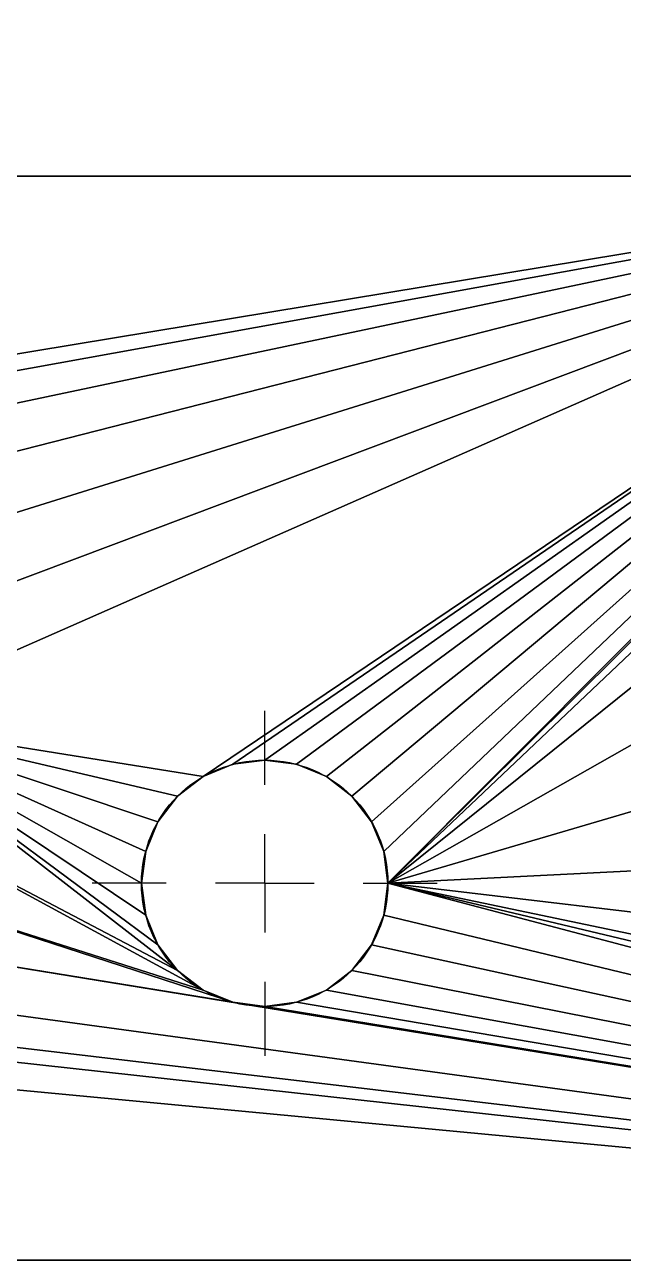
# Model space of a CAD drawing. Header units: inches. Extents: x 403 to 754, y 850 to 935.
# Drawn here: x 565.8 to 596.6, y 863.9 to 927.6 of the extents above; entities that cross this region are included whole.
import ezdxf

# ---------------------------------------------------------------- set-up
doc = ezdxf.new("R2010")
doc.units = ezdxf.units.IN
doc.header["$MEASUREMENT"] = 0
doc.layers.get('0').update_dxf_attribs({"true_color": 0xff5454})
doc.layers.add('INSPECTION_DIMENSIONS', color=7, linetype='Continuous', true_color=0xffffff)

# ---------------------------------------------------------------- blocks, each defined once
blk = doc.blocks.new('SW_CENTERMARKSYMBOL_6')
at = {"layer": 'INSPECTION_DIMENSIONS'}
for p, q in [((0, 5.08), (0, 8.89)), ((0, 0), (0, 2.54)), ((-5.08, 0), (-8.89, 0)), ((0, 0), (-2.54, 0)), ((0, 0), (0, -2.54)), ((0, 0), (2.54, 0)), ((5.08, 0), (8.89, 0)), ((0, -5.08), (0, -8.89))]:
    blk.add_line(p, q, dxfattribs=at)
blk = doc.blocks.new('Group_1')
at = {"color": 7, "true_color": 0xffffff}
for p, q in [((216.461, 67.691, 10), (131.138, 67.691, 10)), ((216.461, 67.691), (131.138, 67.691)), ((93.976, 11.811, 10), (253.75, 11.811, 10)), ((93.976, 11.811), (253.75, 11.811))]:
    blk.add_line(p, q, dxfattribs=at)
for p, q in [((173.799, 37.592, 10), (173.799, 37.592)), ((172.156, 37.376, 10), (172.156, 37.376)), ((175.443, 37.376, 10), (175.443, 37.376)), ((170.624, 36.741, 10), (170.624, 36.741)), ((176.974, 36.741, 10), (176.974, 36.741)), ((169.309, 35.732, 10), (169.309, 35.732)), ((178.29, 35.732, 10), (178.29, 35.732)), ((168.3, 34.417, 10), (168.3, 34.417)), ((179.299, 34.417, 10), (179.299, 34.417)), ((167.666, 32.886, 10), (167.666, 32.886)), ((179.933, 32.886, 10), (179.933, 32.886)), ((167.449, 31.242, 10), (167.449, 31.242)), ((180.149, 31.242, 10), (180.149, 31.242)), ((167.666, 29.598, 10), (167.666, 29.598)), ((179.933, 29.598, 10), (179.933, 29.598)), ((168.3, 28.067, 10), (168.3, 28.067)), ((179.299, 28.067, 10), (179.299, 28.067)), ((169.309, 26.752, 10), (169.309, 26.752)), ((178.29, 26.752, 10), (178.29, 26.752)), ((170.624, 25.743, 10), (170.624, 25.743)), ((176.974, 25.743, 10), (176.974, 25.743)), ((172.156, 25.108, 10), (172.156, 25.108)), ((173.799, 24.892, 10), (173.799, 24.892)), ((175.443, 25.108, 10), (175.443, 25.108))]:
    blk.add_line(p, q)
for centre in [(173.799, 31.242, 10), (173.799, 31.242)]:
    blk.add_circle(centre, 6.35)
at = {"layer": 'INSPECTION_DIMENSIONS'}
blk.add_blockref('SW_CENTERMARKSYMBOL_6', (173.799, 31.242), dxfattribs=at)
mesh = blk.add_polyface()
corners = [(118.872, 54.673, 10), (119.417, 75.501, 10), (119.951, 74.379, 10), (120.593, 73.313, 10), (121.336, 72.316, 10), (122.173, 71.396, 10), (137.668, 54.673, 10), (123.096, 70.562, 10), (124.096, 69.822, 10), (125.163, 69.184, 10), (126.288, 68.654, 10), (127.459, 68.236, 10), (128.666, 67.934, 10), (129.896, 67.752, 10), (131.138, 67.691, 10), (216.461, 67.691, 10), (141.563, 54.161, 10), (145.193, 52.657, 10), (148.31, 50.266, 10), (150.701, 47.149, 10), (152.205, 43.519, 10), (152.717, 39.624, 10), (170.624, 36.741, 10), (169.309, 35.732, 10), (168.3, 34.417, 10), (167.666, 32.886, 10), (167.449, 31.242, 10), (172.156, 37.376, 10), (173.799, 37.592, 10), (175.443, 37.376, 10), (176.974, 36.741, 10), (93.976, 11.811, 10), (118.872, 24.575, 10), (253.75, 11.811, 10), (137.668, 24.575, 10), (141.563, 25.087, 10), (145.193, 26.591, 10), (148.31, 28.982, 10), (172.156, 25.108, 10), (150.701, 32.099, 10), (170.624, 25.743, 10), (152.205, 35.729, 10), (169.309, 26.752, 10), (168.3, 28.067, 10), (167.666, 29.598, 10)]
mesh.append_faces([[corners[k] for k in face] for face in [(0, 5, 6), (6, 15, 16), (16, 15, 17), (17, 15, 18), (18, 15, 19), (19, 15, 20), (20, 15, 21), (22, 15, 27), (27, 15, 28), (28, 15, 29), (29, 15, 30), (31, 32, 33), (38, 39, 40), (40, 41, 42), (42, 21, 43), (43, 21, 44), (44, 21, 26)]], dxfattribs={"vtx0": -1, "vtx1": -1})
mesh.append_faces([[corners[k] for k in face] for face in [(21, 15, 22)]], dxfattribs={"vtx0": -1, "vtx1": -1, "vtx2": -1})
mesh.append_faces([[corners[k] for k in face] for face in [(0, 1, 2), (0, 2, 3), (0, 3, 4), (0, 4, 5), (6, 5, 7), (6, 7, 8), (6, 8, 9), (6, 9, 10), (6, 10, 11), (6, 11, 12), (6, 12, 13), (6, 13, 14), (6, 14, 15), (21, 22, 23), (21, 23, 24), (21, 24, 25), (21, 25, 26), (33, 32, 34), (33, 34, 35), (33, 35, 36), (33, 36, 37), (38, 37, 39), (40, 39, 41), (42, 41, 21)]], dxfattribs={"vtx0": -1, "vtx2": -1})
mesh = blk.add_polyface()
corners = [(118.872, 54.673), (119.417, 75.501), (119.951, 74.379), (120.593, 73.313), (121.336, 72.316), (122.173, 71.396), (137.668, 54.673), (123.096, 70.562), (124.096, 69.822), (125.163, 69.184), (126.288, 68.654), (127.459, 68.236), (128.666, 67.934), (129.896, 67.752), (131.138, 67.691), (216.461, 67.691), (141.563, 54.161), (145.193, 52.657), (148.31, 50.266), (150.701, 47.149), (152.205, 43.519), (152.717, 39.624), (170.624, 36.741), (169.309, 35.732), (168.3, 34.417), (167.666, 32.886), (167.449, 31.242), (172.156, 37.376), (173.799, 37.592), (175.443, 37.376), (176.974, 36.741), (93.976, 11.811), (118.872, 24.575), (253.75, 11.811), (137.668, 24.575), (141.563, 25.087), (145.193, 26.591), (148.31, 28.982), (172.156, 25.108), (150.701, 32.099), (170.624, 25.743), (152.205, 35.729), (169.309, 26.752), (168.3, 28.067), (167.666, 29.598)]
mesh.append_faces([[corners[k] for k in face] for face in [(0, 5, 6), (6, 15, 16), (16, 15, 17), (17, 15, 18), (18, 15, 19), (19, 15, 20), (20, 15, 21), (22, 15, 27), (27, 15, 28), (28, 15, 29), (29, 15, 30), (31, 32, 33), (38, 39, 40), (40, 41, 42), (42, 21, 43), (43, 21, 44), (44, 21, 26)]], dxfattribs={"vtx0": -1, "vtx1": -1})
mesh.append_faces([[corners[k] for k in face] for face in [(21, 15, 22)]], dxfattribs={"vtx0": -1, "vtx1": -1, "vtx2": -1})
mesh.append_faces([[corners[k] for k in face] for face in [(0, 1, 2), (0, 2, 3), (0, 3, 4), (0, 4, 5), (6, 5, 7), (6, 7, 8), (6, 8, 9), (6, 9, 10), (6, 10, 11), (6, 11, 12), (6, 12, 13), (6, 13, 14), (6, 14, 15), (21, 22, 23), (21, 23, 24), (21, 24, 25), (21, 25, 26), (33, 32, 34), (33, 34, 35), (33, 35, 36), (33, 36, 37), (38, 37, 39), (40, 39, 41), (42, 41, 21)]], dxfattribs={"vtx0": -1, "vtx2": -1})
mesh = blk.add_polyface()
corners = [(176.974, 36.741, 10), (216.461, 67.691, 10), (178.29, 35.732, 10), (179.299, 34.417, 10), (179.933, 32.886, 10), (180.149, 31.242, 10), (199.289, 50.266, 10), (196.898, 47.149, 10), (195.394, 43.519, 10), (194.881, 39.624, 10), (202.406, 52.657, 10), (206.036, 54.161, 10), (209.931, 54.673, 10), (228.727, 54.673, 10), (232.622, 54.161, 10), (233.769, 68.968, 10), (236.252, 52.657, 10), (236.728, 65.113, 10), (239.369, 50.266, 10), (239.903, 64.262, 10), (241.76, 47.149, 10), (241.546, 64.478, 10), (243.078, 65.113, 10), (243.264, 43.519, 10), (244.393, 66.122, 10), (243.776, 39.624, 10), (253.75, 11.811, 10), (148.31, 28.982, 10), (172.156, 25.108, 10), (173.799, 24.892, 10), (175.443, 25.108, 10), (176.974, 25.743, 10), (178.29, 26.752, 10), (179.299, 28.067, 10), (179.933, 29.598, 10), (206.036, 25.087, 10), (202.406, 26.591, 10), (199.289, 28.982, 10), (196.898, 32.099, 10), (195.394, 35.729, 10), (209.931, 24.575, 10), (228.727, 24.575, 10), (232.622, 25.087, 10), (236.252, 26.591, 10), (239.369, 28.982, 10), (241.76, 32.099, 10), (243.264, 35.729, 10)]
mesh.append_faces([[corners[k] for k in face] for face in [(0, 1, 2), (2, 1, 3), (3, 1, 4), (4, 1, 5), (6, 1, 10), (10, 1, 11), (11, 1, 12), (12, 1, 13), (14, 15, 16), (16, 17, 18), (18, 19, 20), (20, 22, 23), (23, 24, 25), (35, 5, 36), (36, 5, 37), (37, 5, 38), (38, 5, 39), (39, 5, 9)]], dxfattribs={"vtx0": -1, "vtx1": -1})
mesh.append_faces([[corners[k] for k in face] for face in [(5, 1, 6), (26, 27, 28), (26, 5, 35)]], dxfattribs={"vtx0": -1, "vtx1": -1, "vtx2": -1})
mesh.append_faces([[corners[k] for k in face] for face in [(5, 6, 7), (5, 7, 8), (5, 8, 9), (20, 19, 21), (20, 21, 22), (23, 22, 24), (26, 28, 29), (26, 29, 30), (26, 30, 31), (26, 31, 32), (26, 32, 33), (26, 33, 34), (26, 34, 5), (26, 35, 40), (26, 40, 41), (26, 41, 42), (26, 42, 43), (26, 43, 44), (26, 44, 45), (26, 45, 46), (26, 46, 25)]], dxfattribs={"vtx0": -1, "vtx2": -1})
mesh = blk.add_polyface()
corners = [(176.974, 36.741), (216.461, 67.691), (178.29, 35.732), (179.299, 34.417), (179.933, 32.886), (180.149, 31.242), (199.289, 50.266), (196.898, 47.149), (195.394, 43.519), (194.881, 39.624), (202.406, 52.657), (206.036, 54.161), (209.931, 54.673), (228.727, 54.673), (232.622, 54.161), (233.769, 68.968), (236.252, 52.657), (236.728, 65.113), (239.369, 50.266), (239.903, 64.262), (241.76, 47.149), (241.546, 64.478), (243.078, 65.113), (243.264, 43.519), (244.393, 66.122), (243.776, 39.624), (253.75, 11.811), (148.31, 28.982), (172.156, 25.108), (173.799, 24.892), (175.443, 25.108), (176.974, 25.743), (178.29, 26.752), (179.299, 28.067), (179.933, 29.598), (206.036, 25.087), (202.406, 26.591), (199.289, 28.982), (196.898, 32.099), (195.394, 35.729), (209.931, 24.575), (228.727, 24.575), (232.622, 25.087), (236.252, 26.591), (239.369, 28.982), (241.76, 32.099), (243.264, 35.729)]
mesh.append_faces([[corners[k] for k in face] for face in [(0, 1, 2), (2, 1, 3), (3, 1, 4), (4, 1, 5), (6, 1, 10), (10, 1, 11), (11, 1, 12), (12, 1, 13), (14, 15, 16), (16, 17, 18), (18, 19, 20), (20, 22, 23), (23, 24, 25), (35, 5, 36), (36, 5, 37), (37, 5, 38), (38, 5, 39), (39, 5, 9)]], dxfattribs={"vtx0": -1, "vtx1": -1})
mesh.append_faces([[corners[k] for k in face] for face in [(5, 1, 6), (26, 27, 28), (26, 5, 35)]], dxfattribs={"vtx0": -1, "vtx1": -1, "vtx2": -1})
mesh.append_faces([[corners[k] for k in face] for face in [(5, 6, 7), (5, 7, 8), (5, 8, 9), (20, 19, 21), (20, 21, 22), (23, 22, 24), (26, 28, 29), (26, 29, 30), (26, 30, 31), (26, 31, 32), (26, 32, 33), (26, 33, 34), (26, 34, 5), (26, 35, 40), (26, 40, 41), (26, 41, 42), (26, 42, 43), (26, 43, 44), (26, 44, 45), (26, 45, 46), (26, 46, 25)]], dxfattribs={"vtx0": -1, "vtx2": -1})
mesh = blk.add_polyface()
corners = [(131.138, 67.691, 10), (216.461, 67.691), (131.138, 67.691), (216.461, 67.691, 10)]
mesh.append_faces([[corners[k] for k in face] for face in [(0, 1, 2), (1, 0, 3)]], dxfattribs={"vtx0": -1})
mesh = blk.add_polyface()
corners = [(173.799, 37.592, 10), (172.156, 37.376), (173.799, 37.592), (172.156, 37.376, 10)]
mesh.append_faces([[corners[k] for k in face] for face in [(0, 1, 2), (1, 0, 3)]], dxfattribs={"vtx0": -1})
mesh = blk.add_polyface()
corners = [(175.443, 37.376, 10), (173.799, 37.592), (175.443, 37.376), (173.799, 37.592, 10)]
mesh.append_faces([[corners[k] for k in face] for face in [(0, 1, 2), (1, 0, 3)]], dxfattribs={"vtx0": -1})
mesh = blk.add_polyface()
corners = [(172.156, 37.376, 10), (170.624, 36.741), (172.156, 37.376), (170.624, 36.741, 10)]
mesh.append_faces([[corners[k] for k in face] for face in [(0, 1, 2), (1, 0, 3)]], dxfattribs={"vtx0": -1})
mesh = blk.add_polyface()
corners = [(176.974, 36.741, 10), (175.443, 37.376), (176.974, 36.741), (175.443, 37.376, 10)]
mesh.append_faces([[corners[k] for k in face] for face in [(0, 1, 2), (1, 0, 3)]], dxfattribs={"vtx0": -1})
mesh = blk.add_polyface()
corners = [(170.624, 36.741, 10), (169.309, 35.732), (170.624, 36.741), (169.309, 35.732, 10)]
mesh.append_faces([[corners[k] for k in face] for face in [(0, 1, 2), (1, 0, 3)]], dxfattribs={"vtx0": -1})
mesh = blk.add_polyface()
corners = [(178.29, 35.732, 10), (176.974, 36.741), (178.29, 35.732), (176.974, 36.741, 10)]
mesh.append_faces([[corners[k] for k in face] for face in [(0, 1, 2), (1, 0, 3)]], dxfattribs={"vtx0": -1})
mesh = blk.add_polyface()
corners = [(169.309, 35.732), (168.3, 34.417, 10), (168.3, 34.417), (169.309, 35.732, 10)]
mesh.append_faces([[corners[k] for k in face] for face in [(0, 1, 2), (1, 0, 3)]], dxfattribs={"vtx0": -1})
mesh = blk.add_polyface()
corners = [(178.29, 35.732, 10), (179.299, 34.417), (179.299, 34.417, 10), (178.29, 35.732)]
mesh.append_faces([[corners[k] for k in face] for face in [(0, 1, 2), (1, 0, 3)]], dxfattribs={"vtx0": -1})
mesh = blk.add_polyface()
corners = [(168.3, 34.417), (167.666, 32.886, 10), (167.666, 32.886), (168.3, 34.417, 10)]
mesh.append_faces([[corners[k] for k in face] for face in [(0, 1, 2), (1, 0, 3)]], dxfattribs={"vtx0": -1})
mesh = blk.add_polyface()
corners = [(179.299, 34.417, 10), (179.933, 32.886), (179.933, 32.886, 10), (179.299, 34.417)]
mesh.append_faces([[corners[k] for k in face] for face in [(0, 1, 2), (1, 0, 3)]], dxfattribs={"vtx0": -1})
mesh = blk.add_polyface()
corners = [(167.666, 32.886), (167.449, 31.242, 10), (167.449, 31.242), (167.666, 32.886, 10)]
mesh.append_faces([[corners[k] for k in face] for face in [(0, 1, 2), (1, 0, 3)]], dxfattribs={"vtx0": -1})
mesh = blk.add_polyface()
corners = [(179.933, 32.886, 10), (180.149, 31.242), (180.149, 31.242, 10), (179.933, 32.886)]
mesh.append_faces([[corners[k] for k in face] for face in [(0, 1, 2), (1, 0, 3)]], dxfattribs={"vtx0": -1})
mesh = blk.add_polyface()
corners = [(167.449, 31.242), (167.666, 29.598, 10), (167.666, 29.598), (167.449, 31.242, 10)]
mesh.append_faces([[corners[k] for k in face] for face in [(0, 1, 2), (1, 0, 3)]], dxfattribs={"vtx0": -1})
mesh = blk.add_polyface()
corners = [(180.149, 31.242, 10), (179.933, 29.598), (179.933, 29.598, 10), (180.149, 31.242)]
mesh.append_faces([[corners[k] for k in face] for face in [(0, 1, 2), (1, 0, 3)]], dxfattribs={"vtx0": -1})
mesh = blk.add_polyface()
corners = [(167.666, 29.598), (168.3, 28.067, 10), (168.3, 28.067), (167.666, 29.598, 10)]
mesh.append_faces([[corners[k] for k in face] for face in [(0, 1, 2), (1, 0, 3)]], dxfattribs={"vtx0": -1})
mesh = blk.add_polyface()
corners = [(179.933, 29.598, 10), (179.299, 28.067), (179.299, 28.067, 10), (179.933, 29.598)]
mesh.append_faces([[corners[k] for k in face] for face in [(0, 1, 2), (1, 0, 3)]], dxfattribs={"vtx0": -1})
mesh = blk.add_polyface()
corners = [(168.3, 28.067), (169.309, 26.752, 10), (169.309, 26.752), (168.3, 28.067, 10)]
mesh.append_faces([[corners[k] for k in face] for face in [(0, 1, 2), (1, 0, 3)]], dxfattribs={"vtx0": -1})
mesh = blk.add_polyface()
corners = [(179.299, 28.067, 10), (178.29, 26.752), (178.29, 26.752, 10), (179.299, 28.067)]
mesh.append_faces([[corners[k] for k in face] for face in [(0, 1, 2), (1, 0, 3)]], dxfattribs={"vtx0": -1})
mesh = blk.add_polyface()
corners = [(169.309, 26.752, 10), (170.624, 25.743), (169.309, 26.752), (170.624, 25.743, 10)]
mesh.append_faces([[corners[k] for k in face] for face in [(0, 1, 2), (1, 0, 3)]], dxfattribs={"vtx0": -1})
mesh = blk.add_polyface()
corners = [(176.974, 25.743, 10), (178.29, 26.752), (176.974, 25.743), (178.29, 26.752, 10)]
mesh.append_faces([[corners[k] for k in face] for face in [(0, 1, 2), (1, 0, 3)]], dxfattribs={"vtx0": -1})
mesh = blk.add_polyface()
corners = [(170.624, 25.743, 10), (172.156, 25.108), (170.624, 25.743), (172.156, 25.108, 10)]
mesh.append_faces([[corners[k] for k in face] for face in [(0, 1, 2), (1, 0, 3)]], dxfattribs={"vtx0": -1})
mesh = blk.add_polyface()
corners = [(175.443, 25.108, 10), (176.974, 25.743), (175.443, 25.108), (176.974, 25.743, 10)]
mesh.append_faces([[corners[k] for k in face] for face in [(0, 1, 2), (1, 0, 3)]], dxfattribs={"vtx0": -1})
mesh = blk.add_polyface()
corners = [(172.156, 25.108, 10), (173.799, 24.892), (172.156, 25.108), (173.799, 24.892, 10)]
mesh.append_faces([[corners[k] for k in face] for face in [(0, 1, 2), (1, 0, 3)]], dxfattribs={"vtx0": -1})
mesh = blk.add_polyface()
corners = [(173.799, 24.892, 10), (175.443, 25.108), (173.799, 24.892), (175.443, 25.108, 10)]
mesh.append_faces([[corners[k] for k in face] for face in [(0, 1, 2), (1, 0, 3)]], dxfattribs={"vtx0": -1})
mesh = blk.add_polyface()
corners = [(253.75, 11.811, 10), (93.976, 11.811), (253.75, 11.811), (93.976, 11.811, 10)]
mesh.append_faces([[corners[k] for k in face] for face in [(0, 1, 2), (1, 0, 3)]], dxfattribs={"vtx0": -1})

msp = doc.modelspace()

# ---------------------------------------------------------------- block references
at = {"color": 254, "true_color": 0xcad1db, "zscale": -1}
msp.add_blockref('Group_1', (404.327, 852.119, 10), dxfattribs=at)

doc.saveas('drawing.dxf')
